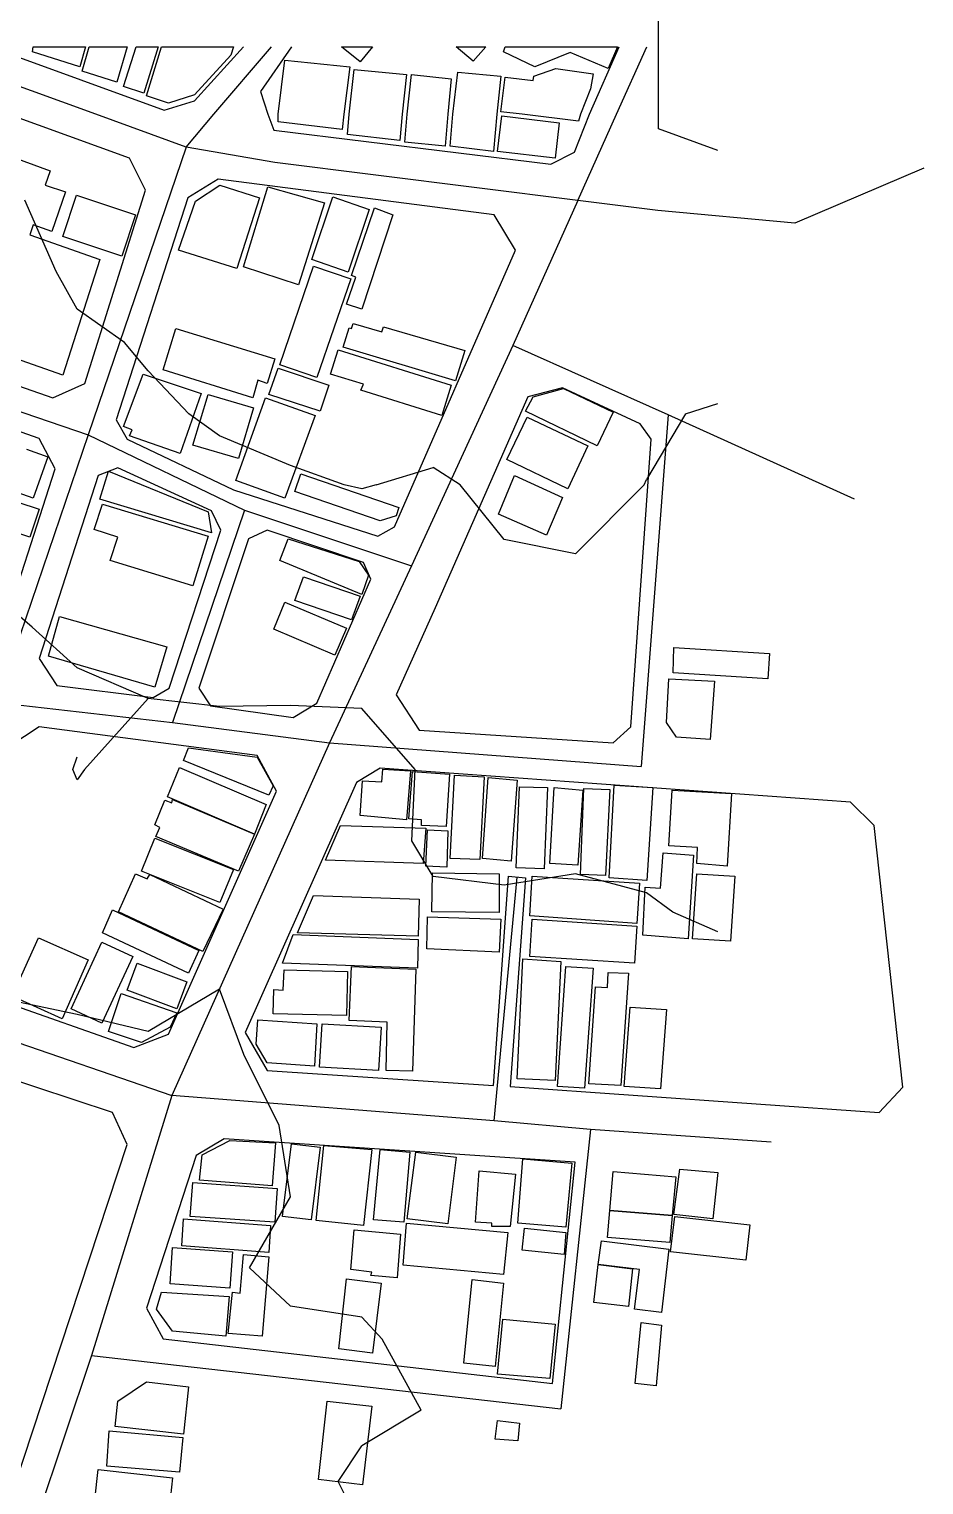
# Model space of a CAD drawing. Header units: metres. Extents: x -278 to 351, y -295 to 220.
# Drawn here: x 121 to 249.6, y -97.7 to 111.6 of the extents above; entities that cross this region are included whole.
import ezdxf

# ---------------------------------------------------------------- set-up
doc = ezdxf.new("R2010")
doc.units = ezdxf.units.M

msp = doc.modelspace()

# ---------------------------------------------------------------- linework, layer by layer
at = {"layer": 'BUILDINGS', "color": 2}
for p, q in [((121.51, 108.3), (121.63, 109.03)), ((121.63, 109.03), (129.15, 109.03)), ((129.15, 109.03), (128.3, 106.12)), ((128.67, 105.51), (129.64, 109.03)), ((129.64, 109.03), (135.1, 109.03)), ((135.1, 109.03), (133.64, 103.93)), ((134.61, 103.33), (136.43, 109.03)), ((136.43, 109.03), (139.58, 109.03)), ((139.58, 109.03), (137.52, 102.36)), ((137.89, 101.99), (140.07, 109.03)), ((140.07, 109.03), (150.38, 109.03)), ((150.38, 109.03), (150.02, 107.82)), ((168.58, 106.85), (165.91, 109.03)), ((165.91, 109.03), (170.39, 109.03)), ((170.39, 109.03), (168.58, 106.85)), ((184.83, 106.97), (182.4, 109.03)), ((182.4, 109.03), (186.65, 109.03)), ((186.65, 109.03), (184.83, 106.97)), ((189.2, 108.3), (189.44, 109.03)), ((189.44, 109.03), (205.57, 109.03)), ((205.57, 109.03), (204.24, 105.88)), ((128.3, 106.12), (121.51, 108.3)), ((150.02, 107.82), (144.8, 102.12)), ((156.81, 99.33), (157.78, 107.09)), ((157.78, 107.09), (167.12, 106.12)), ((193.69, 106.12), (189.2, 108.3)), ((198.78, 108.18), (193.69, 106.12)), ((204.24, 105.88), (198.78, 108.18)), ((133.64, 103.93), (128.67, 105.51)), ((167.12, 106.12), (166.27, 99.33)), ((167, 99.33), (167.73, 105.75)), ((167.73, 105.75), (175.25, 105.03)), ((175.25, 105.03), (174.64, 99.33)), ((175.37, 99.33), (175.97, 105.03)), ((175.97, 105.03), (181.68, 104.42)), ((181.92, 99.33), (182.65, 105.39)), ((182.65, 105.39), (188.83, 104.78)), ((188.83, 104.78), (188.23, 99.33)), ((188.83, 99.69), (189.44, 104.66)), ((189.44, 104.66), (193.44, 104.18)), ((193.44, 104.18), (193.56, 104.78)), ((193.56, 104.78), (196.72, 105.88)), ((196.72, 105.88), (202.06, 105.15)), ((202.06, 105.15), (201.69, 102.96)), ((137.52, 102.36), (134.61, 103.33)), ((181.68, 104.42), (181.19, 99.33)), ((201.69, 102.96), (200.24, 99.33)), ((141.04, 100.9), (137.89, 101.99)), ((144.8, 102.12), (141.04, 100.9)), ((156.81, 98.23), (156.81, 99.33)), ((166.27, 99.33), (166.03, 97.14)), ((166.76, 96.41), (167, 99.33)), ((174.64, 99.33), (174.28, 95.56)), ((175, 95.32), (175.37, 99.33)), ((181.19, 99.33), (180.83, 94.72)), ((181.55, 94.72), (181.92, 99.33)), ((188.23, 99.33), (187.74, 93.99)), ((188.35, 93.99), (188.95, 99.08)), ((191.87, 99.33), (188.83, 99.69)), ((188.95, 99.08), (197.2, 98.11)), ((199.99, 98.35), (191.87, 99.33)), ((200.24, 99.33), (199.99, 98.35)), ((109.86, 96.41), (124.06, 91.2)), ((166.03, 97.14), (156.81, 98.23)), ((174.28, 95.56), (166.76, 96.41)), ((197.2, 98.11), (196.6, 93.02)), ((180.83, 94.72), (175, 95.32)), ((187.74, 93.99), (181.55, 94.72)), ((196.6, 93.02), (188.35, 93.99)), ((124.06, 91.2), (123.33, 89.14)), ((123.33, 89.14), (126.24, 88.17)), ((126.24, 88.17), (124.3, 82.46)), ((144.92, 86.83), (148.44, 89.14)), ((148.44, 89.14), (154.14, 87.32)), ((151.84, 77.37), (155.35, 88.89)), ((155.35, 88.89), (163.48, 86.59)), ((125.88, 81.74), (127.82, 87.68)), ((127.82, 87.68), (136.31, 84.89)), ((142.5, 79.8), (144.92, 86.83)), ((154.14, 87.32), (150.87, 77.13)), ((163.48, 86.59), (159.72, 74.82)), ((161.66, 78.46), (164.69, 87.44)), ((164.69, 87.44), (169.91, 85.62)), ((167.36, 76.16), (170.64, 85.86)), ((170.64, 85.86), (173.31, 84.89)), ((136.31, 84.89), (134.37, 78.95)), ((169.91, 85.62), (166.88, 76.64)), ((173.31, 84.89), (168.82, 71.3)), ((121.63, 83.43), (121.15, 81.98)), ((121.15, 81.98), (131.21, 78.46)), ((124.3, 82.46), (121.63, 83.43)), ((134.37, 78.95), (125.88, 81.74)), ((150.87, 77.13), (142.5, 79.8)), ((131.21, 78.46), (125.88, 61.84)), ((157.05, 63.3), (161.9, 77.49)), ((166.88, 76.64), (161.66, 78.46)), ((161.9, 77.49), (167.24, 75.67)), ((159.72, 74.82), (151.84, 77.37)), ((167.24, 75.67), (162.39, 61.48)), ((166.63, 72.03), (167.97, 75.91)), ((167.97, 75.91), (167.36, 76.16)), ((168.82, 71.3), (166.63, 72.03)), ((167.36, 68.51), (167.6, 69.24)), ((167.6, 69.24), (171.73, 68.03)), ((125.88, 61.84), (106.35, 68.64)), ((140.31, 62.57), (142.13, 68.51)), ((142.13, 68.51), (156.32, 64.15)), ((166.15, 65.85), (167, 68.64)), ((167, 68.64), (167.36, 68.51)), ((171.73, 68.03), (171.97, 68.76)), ((171.97, 68.76), (183.62, 65.36)), ((164.33, 61.96), (165.42, 65.48)), ((165.42, 65.48), (181.68, 60.39)), ((182.28, 60.99), (166.15, 65.85)), ((183.62, 65.36), (182.28, 60.99)), ((156.32, 64.15), (155.23, 60.63)), ((155.47, 59.05), (156.81, 62.81)), ((156.81, 62.81), (164.09, 60.39)), ((162.39, 61.48), (157.05, 63.3)), ((134.61, 54.44), (137.4, 61.96)), ((137.4, 61.96), (145.77, 59.17)), ((153.17, 58.57), (140.31, 62.57)), ((153.9, 61.11), (153.17, 58.57)), ((155.23, 60.63), (153.9, 61.11)), ((169.06, 60.51), (164.33, 61.96)), ((145.77, 59.17), (142.74, 50.56)), ((144.56, 51.77), (146.74, 59.05)), ((146.74, 59.05), (153.29, 57.11)), ((162.87, 56.63), (155.47, 59.05)), ((164.09, 60.39), (162.87, 56.63)), ((168.7, 59.66), (169.06, 60.51)), ((180.34, 56.02), (168.7, 59.66)), ((181.68, 60.39), (180.34, 56.02)), ((192.35, 56.63), (193.44, 58.69)), ((193.44, 58.69), (197.81, 59.9)), ((197.81, 59.9), (204.97, 56.51)), ((150.74, 46.68), (154.99, 58.57)), ((153.29, 57.11), (151.11, 49.83)), ((154.99, 58.57), (162.15, 56.02)), ((202.66, 51.65), (192.35, 56.63)), ((204.97, 56.51), (202.66, 51.65)), ((135.82, 53.96), (134.61, 54.44)), ((162.15, 56.02), (157.78, 44.13)), ((189.68, 49.71), (192.59, 55.78)), ((192.59, 55.78), (201.33, 51.65)), ((135.46, 53.11), (135.82, 53.96)), ((142.74, 50.56), (135.46, 53.11)), ((120.66, 51.17), (123.69, 50.08)), ((151.11, 49.83), (144.56, 51.77)), ((201.33, 51.65), (198.42, 45.47)), ((123.69, 50.08), (121.63, 44.13)), ((198.42, 45.47), (189.68, 49.71)), ((131.21, 44.01), (132.43, 48.01)), ((132.43, 48.01), (146.74, 42.19)), ((157.78, 44.13), (150.74, 46.68)), ((159.23, 45.1), (160.08, 47.65)), ((160.08, 47.65), (174.16, 42.8)), ((188.47, 41.83), (190.77, 47.41)), ((190.77, 47.41), (197.69, 44.25)), ((113.14, 45.59), (122.48, 42.56)), ((121.63, 44.13), (118.48, 45.22)), ((147.23, 39.16), (131.21, 44.01)), ((171.49, 40.86), (159.23, 45.1)), ((197.69, 44.25), (195.38, 38.8)), ((122.48, 42.56), (121.15, 38.55)), ((130.36, 39.64), (131.58, 43.28)), ((131.58, 43.28), (146.74, 38.67)), ((146.74, 42.19), (147.23, 39.16)), ((174.16, 42.8), (173.79, 41.58)), ((121.15, 38.55), (111.44, 41.71)), ((173.79, 41.58), (171.49, 40.86)), ((195.38, 38.8), (188.47, 41.83)), ((133.76, 38.55), (130.36, 39.64)), ((132.67, 35.16), (133.76, 38.55)), ((146.74, 38.67), (144.56, 31.52)), ((157.05, 35.16), (158.26, 38.31)), ((158.26, 38.31), (168.45, 35.03)), ((144.56, 31.52), (132.67, 35.16)), ((168.82, 30.3), (157.05, 35.16)), ((168.45, 35.03), (169.79, 33.09)), ((159.23, 29.45), (160.45, 32.85)), ((160.45, 32.85), (168.58, 30.06)), ((169.79, 33.09), (168.82, 30.3)), ((167.36, 26.66), (159.23, 29.45)), ((168.58, 30.06), (167.36, 26.66)), ((156.2, 25.33), (157.78, 29.21)), ((157.78, 29.21), (166.63, 25.45)), ((123.81, 21.45), (125.39, 27.15)), ((125.39, 27.15), (140.8, 22.78)), ((164.94, 21.57), (156.2, 25.33)), ((166.63, 25.45), (164.94, 21.57)), ((139.1, 16.96), (123.81, 21.45)), ((140.8, 22.78), (139.1, 16.96)), ((213.58, 19.02), (213.7, 22.66)), ((213.7, 22.66), (227.41, 21.81)), ((227.41, 21.81), (227.17, 18.17)), ((227.17, 18.17), (213.58, 19.02)), ((212.61, 11.87), (212.97, 18.17)), ((212.97, 18.17), (219.52, 17.81)), ((219.52, 17.81), (218.92, 9.44)), ((214.06, 9.8), (212.61, 11.87)), ((218.92, 9.44), (214.06, 9.8)), ((143.22, 6.41), (143.95, 8.23)), ((155.47, 1.43), (143.22, 6.41)), ((143.95, 8.23), (153.78, 6.89)), ((153.78, 6.89), (156.08, 2.77)), ((140.92, 1.19), (142.62, 5.44)), ((142.62, 5.44), (155.11, 0.1)), ((171.73, 3.37), (171.85, 5.19)), ((171.85, 5.19), (175.85, 4.95)), ((175.85, 4.95), (175.25, -2.08)), ((175.61, -1.96), (176.1, 4.83)), ((176.1, 4.83), (181.43, 4.47)), ((181.43, 4.47), (180.95, -3.05)), ((181.55, -7.66), (182.16, 4.34)), ((182.16, 4.34), (186.41, 4.1)), ((156.08, 2.77), (155.47, 1.43)), ((168.58, -1.48), (168.94, 3.5)), ((168.94, 3.5), (171.73, 3.37)), ((186.41, 4.1), (185.8, -7.79)), ((186.16, -7.66), (187.01, 3.98)), ((187.01, 3.98), (191.14, 3.62)), ((191.14, 3.62), (190.29, -8.03)), ((191.02, -9), (191.5, 2.65)), ((191.5, 2.65), (195.5, 2.53)), ((195.5, 2.53), (195.02, -9.12)), ((195.87, -8.39), (196.48, 2.53)), ((196.48, 2.53), (200.6, 2.16)), ((200.6, 2.16), (199.87, -8.63)), ((200.24, -9.97), (200.72, 2.4)), ((200.72, 2.4), (204.48, 2.28)), ((204.48, 2.28), (203.87, -10.09)), ((204.36, -10.45), (205.09, 2.89)), ((205.09, 2.89), (210.67, 2.53)), ((210.67, 2.53), (209.82, -10.82)), ((212.97, -5.84), (213.46, 2.16)), ((213.46, 2.16), (221.95, 1.68)), ((139.1, -2.81), (140.55, 0.71)), ((140.55, 0.71), (141.52, 0.34)), ((153.41, -4.15), (140.92, 1.19)), ((141.52, 0.34), (141.65, 0.83)), ((141.65, 0.83), (153.41, -4.15)), ((155.11, 0.1), (153.41, -4.15)), ((221.95, 1.68), (221.34, -8.76)), ((175.25, -2.08), (168.58, -1.48)), ((177.43, -2.08), (175.61, -1.96)), ((177.43, -2.93), (177.43, -2.08)), ((139.83, -3.18), (139.1, -2.81)), ((139.22, -4.51), (139.83, -3.18)), ((153.41, -4.15), (151.11, -9.48)), ((163.6, -7.91), (165.79, -2.93)), ((165.79, -2.93), (178.04, -3.3)), ((180.95, -3.05), (177.43, -2.93)), ((178.04, -3.3), (177.67, -8.39)), ((178.04, -8.76), (178.28, -3.54)), ((178.28, -3.54), (181.19, -3.66)), ((181.19, -3.66), (181.07, -8.88)), ((137.16, -9.48), (139.1, -4.75)), ((139.1, -4.75), (150.38, -9.24)), ((151.11, -9.48), (139.22, -4.51)), ((217.1, -6.09), (212.97, -5.84)), ((216.98, -8.39), (217.1, -6.09)), ((177.67, -8.39), (163.6, -7.91)), ((185.8, -7.79), (181.55, -7.66)), ((190.29, -8.03), (186.16, -7.66)), ((211.76, -11.91), (212.12, -6.82)), ((212.12, -6.82), (216.49, -7.18)), ((216.49, -7.18), (215.76, -19.19)), ((133.88, -15.31), (136.31, -9.85)), ((136.31, -9.85), (138.01, -10.58)), ((148.44, -13.97), (137.16, -9.48)), ((138.01, -10.58), (138.37, -9.97)), ((138.37, -9.97), (148.92, -14.94)), ((150.38, -9.24), (148.44, -13.97)), ((181.07, -8.88), (178.04, -8.76)), ((178.89, -15.31), (179.01, -9.73)), ((179.01, -9.73), (188.59, -9.85)), ((188.59, -9.85), (188.59, -15.43)), ((195.02, -9.12), (191.02, -9)), ((192.96, -15.91), (193.32, -10.21)), ((193.32, -10.21), (208.73, -11.18)), ((199.87, -8.63), (195.87, -8.39)), ((203.87, -10.09), (200.24, -9.97)), ((209.82, -10.82), (204.36, -10.45)), ((216.37, -19.19), (216.98, -9.85)), ((221.34, -8.76), (216.98, -8.39)), ((216.98, -9.85), (222.43, -10.21)), ((222.43, -10.21), (221.83, -19.55)), ((208.73, -11.18), (208.36, -17)), ((209.21, -18.7), (209.58, -11.79)), ((209.58, -11.79), (211.76, -11.91)), ((159.6, -18.34), (161.9, -13)), ((161.9, -13), (177.07, -13.49)), ((177.07, -13.49), (176.95, -18.82)), ((131.58, -18.34), (133.03, -15.06)), ((133.03, -15.06), (145.41, -20.89)), ((146.01, -21.01), (133.88, -15.31)), ((148.92, -14.94), (146.01, -21.01)), ((178.16, -20.64), (178.28, -16.03)), ((178.28, -16.03), (188.83, -16.4)), ((188.59, -15.43), (178.89, -15.31)), ((188.83, -16.4), (188.59, -21.13)), ((208.36, -17), (192.96, -15.91)), ((192.96, -21.74), (193.32, -16.4)), ((193.32, -16.4), (208.36, -17.37)), ((143.95, -24.16), (131.58, -18.34)), ((157.42, -22.71), (158.99, -18.58)), ((158.99, -18.58), (176.95, -19.31)), ((176.95, -18.82), (159.6, -18.34)), ((208.36, -17.37), (208, -22.71)), ((215.76, -19.19), (209.21, -18.7)), ((118.6, -27.44), (122.36, -19.07)), ((122.36, -19.07), (129.52, -22.22)), ((127.09, -29.26), (131.46, -19.67)), ((131.46, -19.67), (135.94, -21.74)), ((145.41, -20.89), (143.95, -24.16)), ((176.95, -19.31), (176.82, -23.43)), ((188.59, -21.13), (178.16, -20.64)), ((221.83, -19.55), (216.37, -19.19)), ((129.52, -22.22), (125.76, -30.71)), ((135.94, -21.74), (131.46, -31.32)), ((135.1, -26.59), (136.55, -22.71)), ((136.55, -22.71), (143.71, -25.37)), ((176.82, -23.43), (157.42, -22.71)), ((191.14, -39.32), (191.99, -22.1)), ((191.99, -22.1), (197.45, -22.46)), ((208, -22.71), (192.96, -21.74)), ((197.45, -22.46), (196.6, -39.57)), ((157.54, -26.59), (157.66, -23.68)), ((157.66, -23.68), (166.76, -23.92)), ((166.76, -23.92), (166.63, -30.23)), ((167, -30.95), (167.36, -23.19)), ((167.36, -23.19), (176.58, -23.55)), ((176.58, -23.55), (176.1, -38.23)), ((196.96, -40.42), (198.17, -23.19)), ((198.17, -23.19), (202.06, -23.43)), ((202.06, -23.43), (200.84, -40.66)), ((204.12, -26.22), (204.24, -24.04)), ((204.24, -24.04), (207.15, -24.16)), ((207.15, -24.16), (206.06, -40.29)), ((132.43, -32.53), (134.25, -27.07)), ((134.25, -27.07), (142.25, -29.86)), ((142.25, -29.26), (135.1, -26.59)), ((143.71, -25.37), (142.25, -29.26)), ((156.08, -29.98), (156.2, -26.47)), ((156.2, -26.47), (157.54, -26.59)), ((201.45, -40.05), (202.42, -26.1)), ((202.42, -26.1), (204.12, -26.22)), ((125.76, -30.71), (118.6, -27.44)), ((131.46, -31.32), (127.09, -29.26)), ((206.54, -40.42), (207.39, -29.01)), ((207.39, -29.01), (212.61, -29.38)), ((142.25, -29.86), (141.28, -31.92)), ((153.66, -34.35), (153.9, -30.83)), ((153.9, -30.83), (162.39, -31.44)), ((166.63, -30.23), (156.08, -29.98)), ((172.46, -31.2), (167, -30.95)), ((172.34, -38.11), (172.46, -31.2)), ((212.61, -29.38), (211.76, -40.78)), ((137.16, -34.11), (132.43, -32.53)), ((141.28, -31.92), (137.16, -34.11)), ((162.39, -31.44), (162.02, -37.5)), ((162.75, -37.63), (163.12, -31.44)), ((163.12, -31.44), (171.61, -31.92)), ((171.61, -31.92), (171.24, -38.11)), ((155.23, -37.02), (153.66, -34.35)), ((162.02, -37.5), (155.23, -37.02)), ((171.24, -38.11), (162.75, -37.63)), ((176.1, -38.23), (172.34, -38.11)), ((196.6, -39.57), (191.14, -39.32)), ((200.84, -40.66), (196.96, -40.42)), ((206.06, -40.29), (201.45, -40.05)), ((211.76, -40.78), (206.54, -40.42)), ((145.89, -50.24), (149.89, -48.18)), ((149.89, -48.18), (156.45, -48.54)), ((156.45, -48.54), (155.96, -54.73)), ((157.42, -59.1), (158.75, -48.66)), ((158.75, -48.66), (162.87, -49.15)), ((162.87, -49.15), (161.54, -59.58)), ((162.27, -59.7), (163.36, -48.91)), ((163.36, -48.91), (170.27, -49.51)), ((170.27, -49.51), (169.06, -60.43)), ((170.52, -59.58), (171.49, -49.51)), ((171.49, -49.51), (175.73, -49.88)), ((175.73, -49.88), (174.88, -59.95)), ((175.37, -59.46), (176.58, -49.88)), ((176.58, -49.88), (182.4, -50.61)), ((145.53, -53.88), (145.89, -50.24)), ((182.4, -50.61), (181.19, -60.19)), ((191.26, -60.07), (191.99, -50.85)), ((191.99, -50.85), (199.02, -51.45)), ((199.02, -51.45), (198.17, -60.67)), ((213.7, -58.85), (214.55, -52.3)), ((214.55, -52.3), (220.01, -52.79)), ((144.19, -59.1), (144.56, -54.24)), ((144.56, -54.24), (156.69, -55.09)), ((155.96, -54.73), (145.53, -53.88)), ((185.19, -59.95), (185.68, -52.55)), ((185.68, -52.55), (190.9, -53.03)), ((190.9, -53.03), (190.17, -60.55)), ((204.48, -58.25), (204.97, -52.67)), ((204.97, -52.67), (213.94, -53.4)), ((213.94, -53.4), (213.46, -58.98)), ((220.01, -52.79), (219.28, -59.46)), ((156.69, -55.09), (156.32, -59.95)), ((204.12, -62.13), (204.48, -58.25)), ((204.48, -58.25), (213.46, -58.98)), ((213.46, -58.98), (204.48, -58.25)), ((142.98, -63.34), (143.22, -59.46)), ((143.22, -59.46), (155.72, -60.43)), ((156.32, -59.95), (144.19, -59.1)), ((155.72, -60.43), (155.47, -64.31)), ((161.54, -59.58), (157.42, -59.1)), ((169.06, -60.43), (162.27, -59.7)), ((174.88, -59.95), (170.52, -59.58)), ((174.76, -66.13), (175.25, -60.07)), ((175.25, -60.07), (189.8, -61.4)), ((181.19, -60.19), (175.37, -59.46)), ((187.5, -60.07), (185.19, -59.95)), ((187.5, -60.55), (187.5, -60.07)), ((190.17, -60.55), (187.5, -60.55)), ((198.17, -60.67), (191.26, -60.07)), ((213.46, -58.98), (213.09, -62.86)), ((213.22, -64.19), (213.82, -59.1)), ((219.28, -59.46), (213.7, -58.85)), ((213.82, -59.1), (224.62, -60.31)), ((224.62, -60.31), (224.01, -65.4)), ((167.24, -66.74), (167.73, -61.04)), ((167.73, -61.04), (174.4, -61.64)), ((174.4, -61.64), (173.91, -67.95)), ((189.8, -61.4), (189.2, -67.47)), ((191.87, -63.95), (192.23, -60.8)), ((192.23, -60.8), (198.17, -61.4)), ((198.17, -61.4), (197.93, -64.56)), ((202.78, -66.01), (203.27, -62.61)), ((203.27, -62.61), (212.97, -63.83)), ((213.09, -62.86), (204.12, -62.13)), ((141.28, -68.8), (141.65, -63.59)), ((141.65, -63.59), (150.26, -64.19)), ((155.47, -64.31), (142.98, -63.34)), ((150.26, -64.19), (149.89, -69.41)), ((151.35, -70.14), (151.84, -64.56)), ((151.84, -64.56), (155.47, -64.92)), ((197.93, -64.56), (191.87, -63.95)), ((212.97, -63.83), (211.88, -72.93)), ((224.01, -65.4), (213.22, -64.19)), ((155.47, -64.92), (154.5, -76.32)), ((170.27, -67.1), (167.24, -66.74)), ((189.2, -67.47), (174.76, -66.13)), ((202.18, -71.47), (202.78, -66.01)), ((202.78, -66.01), (207.76, -66.62)), ((208.73, -66.74), (202.78, -66.01)), ((207.76, -66.62), (207.15, -72.08)), ((208, -72.44), (208.73, -66.74)), ((149.89, -69.41), (141.28, -68.8)), ((165.54, -78.14), (166.63, -68.07)), ((166.63, -68.07), (171.61, -68.68)), ((170.15, -67.59), (170.27, -67.1)), ((173.91, -67.95), (170.15, -67.59)), ((171.61, -68.68), (170.39, -78.75)), ((183.5, -80.2), (184.71, -68.19)), ((184.71, -68.19), (189.2, -68.68)), ((189.2, -68.68), (187.98, -80.69)), ((139.34, -72.44), (140.07, -70.01)), ((140.07, -70.01), (149.77, -70.62)), ((149.77, -70.62), (149.29, -76.32)), ((149.65, -75.96), (150.26, -70.01)), ((150.26, -70.01), (151.35, -70.14)), ((141.65, -75.59), (139.34, -72.44)), ((207.15, -72.08), (202.18, -71.47)), ((211.88, -72.93), (208, -72.44)), ((188.35, -81.78), (189.08, -73.9)), ((189.08, -73.9), (196.6, -74.62)), ((196.6, -74.62), (195.87, -82.39)), ((208.12, -83.12), (208.97, -74.38)), ((208.97, -74.38), (211.88, -74.75)), ((211.88, -74.75), (211.15, -83.48)), ((149.29, -76.32), (141.65, -75.59)), ((154.5, -76.32), (149.65, -75.96)), ((170.39, -78.75), (165.54, -78.14)), ((187.98, -80.69), (183.5, -80.2)), ((133.76, -85.66), (137.89, -82.87)), ((137.89, -82.87), (143.95, -83.6)), ((143.95, -83.6), (143.22, -90.39)), ((195.87, -82.39), (188.35, -81.78)), ((211.15, -83.48), (208.12, -83.12)), ((133.4, -89.3), (133.76, -85.66)), ((162.63, -96.94), (163.84, -85.66)), ((163.84, -85.66), (170.27, -86.39)), ((170.27, -86.39), (168.94, -97.67)), ((132.18, -95), (132.55, -89.91)), ((132.55, -89.91), (143.1, -90.88)), ((143.22, -90.39), (133.4, -89.3)), ((187.98, -91.12), (188.35, -88.45)), ((188.35, -88.45), (191.5, -88.82)), ((191.5, -88.82), (191.26, -91.36)), ((143.1, -90.88), (142.62, -95.85)), ((191.26, -91.36), (187.98, -91.12)), ((130.49, -99.86), (130.97, -95.49)), ((130.97, -95.49), (141.65, -96.7)), ((142.62, -95.85), (132.18, -95)), ((141.65, -96.7), (141.04, -102.04)), ((168.94, -97.67), (162.63, -96.94))]:
    msp.add_line(p, q, dxfattribs=at)
at = {"layer": 'CONTOUR', "color": 4}
for p, q in [((211.47, 107.44), (211.47, 117.67)), ((211.47, 97.21), (211.47, 107.44)), ((220, 94.11), (211.47, 97.21)), ((124.89, 76.74), (120.43, 86.98)), ((127.91, 71.32), (124.89, 76.74)), ((134.73, 66.51), (127.91, 71.32)), ((138.14, 62.42), (134.73, 66.51)), ((143.99, 56.28), (138.14, 62.42)), ((215.35, 56.28), (220, 57.74)), ((148.37, 53.11), (143.99, 56.28)), ((215.35, 56.28), (209.77, 46.84)), ((158.6, 48.84), (148.37, 53.11)), ((166.28, 46.05), (158.6, 48.84)), ((170.89, 46.05), (179.07, 48.53)), ((182.97, 46.05), (179.07, 48.53)), ((168.84, 45.46), (166.28, 46.05)), ((170.89, 46.05), (168.84, 45.46)), ((189.3, 38.22), (182.97, 46.05)), ((209.42, 46.05), (199.53, 36.16)), ((209.42, 46.05), (209.77, 46.84)), ((199.53, 36.16), (189.3, 38.22)), ((121.44, 25.58), (117.67, 28.84)), ((127.91, 19.73), (121.44, 25.58)), ((138.14, 15.35), (127.91, 19.73)), ((128.99, 5.12), (138.14, 15.35)), ((148.37, 14.19), (138.14, 15.35)), ((158.6, 14.33), (148.37, 14.19)), ((168.84, 13.89), (158.6, 14.33)), ((176.51, 5.12), (168.84, 13.89)), ((127.29, 5.12), (127.91, 6.98)), ((127.91, 3.66), (127.29, 5.12)), ((128.99, 5.12), (127.91, 3.66)), ((176.04, -5.12), (176.51, 5.12)), ((179.07, -10.23), (176.04, -5.12)), ((189.3, -11.51), (179.07, -10.23)), ((199.53, -9.84), (189.3, -11.51)), ((209.77, -12.6), (199.53, -9.84)), ((213.54, -15.35), (209.77, -12.6)), ((220, -18.2), (213.54, -15.35)), ((148.37, -26.43), (138.14, -32.54)), ((151.89, -35.81), (148.37, -26.43)), ((127.91, -30.08), (117.67, -27.94)), ((138.14, -32.54), (127.91, -30.08)), ((156.98, -46.05), (151.89, -35.81)), ((158.6, -56.28), (156.98, -46.05)), ((152.7, -66.51), (158.6, -56.28)), ((158.6, -71.99), (152.7, -66.51)), ((168.84, -73.59), (158.6, -71.99)), ((171.76, -76.74), (168.84, -73.59)), ((177.37, -86.98), (171.76, -76.74)), ((177.37, -86.98), (168.84, -92.09)), ((165.43, -97.21), (168.84, -92.09)), ((168.84, -104.03), (165.43, -97.21))]:
    msp.add_line(p, q, dxfattribs=at)
at = {"layer": 'ROADS', "color": 8}
for p, q in [((130.61, 99.33), (103.92, 109.03)), ((115.32, 109.03), (140.43, 99.93)), ((144.8, 101.27), (151.84, 109.03)), ((147.59, 99.33), (155.84, 109.03)), ((158.75, 109.03), (154.26, 102.6)), ((201.57, 99.33), (205.82, 109.03)), ((205.45, 99.33), (209.82, 109.03)), ((154.26, 102.6), (155.35, 99.33)), ((140.43, 99.93), (144.8, 101.27)), ((135.46, 93.02), (117.99, 99.33)), ((143.59, 94.59), (130.61, 99.33)), ((143.59, 94.59), (147.59, 99.33)), ((155.35, 99.33), (156.2, 97.02)), ((199.39, 93.87), (201.57, 99.33)), ((199.87, 86.95), (205.45, 99.33)), ((156.2, 97.02), (195.99, 92.17)), ((143.59, 94.59), (129.52, 53.23)), ((156.32, 92.41), (143.59, 94.59)), ((137.76, 88.41), (135.46, 93.02)), ((199.87, 86.95), (156.32, 92.41)), ((195.99, 92.17), (199.39, 93.87)), ((249.61, 91.56), (231.05, 83.68)), ((129.03, 60.63), (137.76, 88.41)), ((148.2, 89.98), (143.83, 87.32)), ((187.86, 84.89), (148.2, 89.98)), ((143.83, 87.32), (133.52, 55.41)), ((199.87, 86.95), (190.53, 66.09)), ((211.4, 85.5), (199.87, 86.95)), ((190.9, 79.8), (187.86, 84.89)), ((231.05, 83.68), (211.4, 85.5)), ((173.55, 40.01), (190.9, 79.8)), ((90.94, 70.21), (124.42, 58.57)), ((90.94, 66.45), (129.52, 53.23)), ((190.53, 66.09), (175.97, 34.43)), ((212.85, 56.14), (190.53, 66.09)), ((122.48, 52.74), (90.94, 63.66)), ((124.42, 58.57), (129.03, 60.63)), ((192.71, 58.69), (179.37, 28.36)), ((197.69, 60.02), (192.71, 58.69)), ((208.85, 54.81), (197.69, 60.02)), ((133.52, 55.41), (135.1, 52.62)), ((210.43, 52.62), (208.85, 54.81)), ((212.85, 56.14), (208.97, 5.56)), ((239.66, 44.01), (212.85, 56.14)), ((129.52, 53.23), (116.41, 14.78)), ((124.78, 48.38), (122.48, 52.74)), ((129.52, 53.23), (151.96, 42.43)), ((135.1, 52.62), (150.38, 45.35)), ((207.51, 11.26), (210.43, 52.62)), ((116.41, 22.42), (124.78, 48.38)), ((133.76, 48.5), (130.97, 47.41)), ((147.23, 42.31), (133.76, 48.5)), ((130.97, 47.41), (122.48, 21.08)), ((150.38, 45.35), (171.12, 38.67)), ((151.96, 42.43), (141.65, 11.87)), ((148.56, 39.52), (147.23, 42.31)), ((151.96, 42.43), (175.97, 34.43)), ((171.12, 38.67), (173.55, 40.01)), ((141.16, 16.84), (148.56, 39.52)), ((152.56, 38.31), (145.41, 16.84)), ((155.23, 39.52), (152.56, 38.31)), ((169.06, 34.91), (155.23, 39.52)), ((175.97, 34.43), (164.21, 8.95)), ((170.15, 32.49), (169.06, 34.91)), ((162.39, 14.66), (170.15, 32.49)), ((179.37, 28.36), (173.79, 15.87)), ((122.48, 21.08), (125.03, 17.2)), ((125.03, 17.2), (138.86, 15.5)), ((138.86, 15.5), (141.16, 16.84)), ((145.41, 16.84), (147.1, 14.29)), ((116.41, 14.78), (141.65, 11.87)), ((158.99, 12.59), (162.39, 14.66)), ((173.79, 15.87), (177.07, 10.77)), ((147.1, 14.29), (158.99, 12.59)), ((122.48, 11.26), (118.23, 8.47)), ((153.78, 7.13), (122.48, 11.26)), ((141.65, 11.87), (164.21, 8.95)), ((177.07, 10.77), (204.97, 8.95)), ((204.97, 8.95), (207.51, 11.26)), ((164.21, 8.95), (141.52, -41.75)), ((164.21, 8.95), (208.97, 5.56)), ((156.57, 2.04), (153.78, 7.13)), ((171.49, 5.32), (168.09, 3.25)), ((239.05, 0.46), (171.49, 5.32)), ((168.09, 3.25), (152.08, -32.65)), ((141.04, -32.9), (156.57, 2.04)), ((242.45, -2.93), (239.05, 0.46)), ((246.57, -40.54), (242.45, -2.93)), ((187.74, -40.29), (189.92, -10.21)), ((187.86, -45.39), (191.14, -10.33)), ((189.92, -10.21), (192.35, -10.45)), ((192.35, -10.45), (190.17, -40.42)), ((110.96, -25.98), (136.07, -34.84)), ((103.31, -28.53), (141.52, -41.75)), ((136.07, -34.84), (141.04, -32.9)), ((152.08, -32.65), (155.23, -38.11)), ((133.03, -44.18), (108.04, -35.93)), ((155.23, -38.11), (187.74, -40.29)), ((141.52, -41.75), (130, -79.11)), ((187.86, -45.39), (141.52, -41.75)), ((190.17, -40.42), (243.18, -44.18)), ((243.18, -44.18), (246.57, -40.54)), ((135.1, -48.79), (133.03, -44.18)), ((201.69, -46.6), (187.86, -45.39)), ((149.05, -47.94), (145.04, -50.36)), ((199.51, -51.33), (149.05, -47.94)), ((201.69, -46.6), (197.45, -86.75)), ((227.65, -48.42), (201.69, -46.6)), ((112.17, -118.42), (135.1, -48.79)), ((145.04, -50.36), (137.89, -72.32)), ((196.23, -83.12), (199.51, -51.33)), ((137.89, -72.32), (140.31, -76.69)), ((140.31, -76.69), (196.23, -83.12)), ((130, -79.11), (111.81, -133.34)), ((130, -79.11), (197.45, -86.75))]:
    msp.add_line(p, q, dxfattribs=at)

doc.saveas('drawing.dxf')
